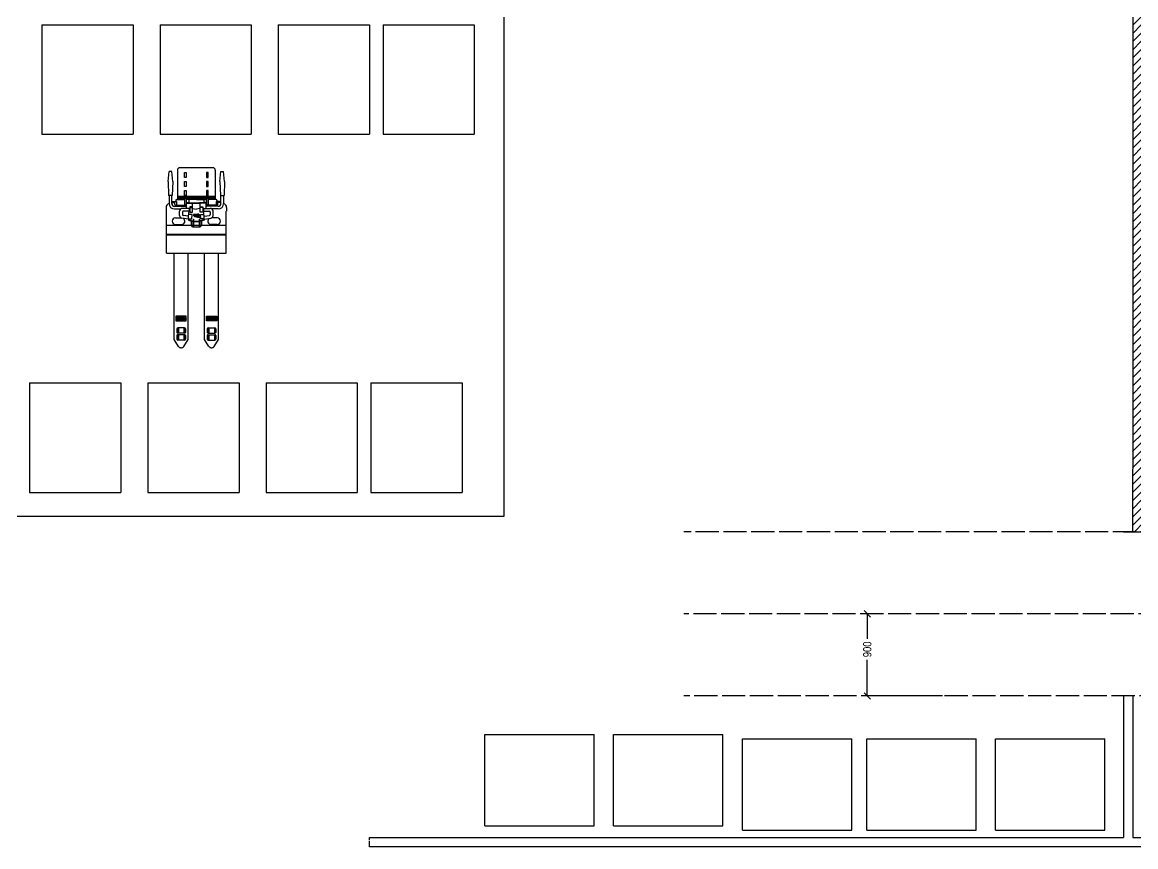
# Model space of a CAD drawing. Header units: millimetres. Extents: x -9564 to 78776, y -25260 to 24346.
# Drawn here: x 51783 to 63986, y -25260 to -16225 of the extents above; entities that cross this region are included whole.
import ezdxf

# ---------------------------------------------------------------- set-up
doc = ezdxf.new("R2010")
doc.units = ezdxf.units.MM
doc.header["$LTSCALE"] = 100
doc.linetypes.add('DASHED2', pattern=[0.762, 0.635, -0.127])
doc.linetypes.add('DASHEDX2', pattern=[3.048, 2.54, -0.508])
for name, color, linetype in [('Area circulacion', 50, 'DASHEDX2'), ('Area proceso', 90, 'DASHEDX2'), ('Cotas secundarias', 81, 'Continuous'), ('Maquinas', 200, 'Continuous'), ('Mesas-estantes', 230, 'Continuous'), ('MUROS', 7, 'Continuous')]:
    doc.layers.add(name, color=color, linetype=linetype)
doc.styles.add('OpenSansCondensed-Light', font='OpenSansCondensed-Light.ttf')
doc.dimstyles.new('Cotas Mateo', dxfattribs={"dimtxt": 90, "dimasz": 70, "dimexe": 0.375, "dimexo": 0.125, "dimgap": 0.1, "dimtad": 1, "dimzin": 12, "dimdsep": 46, "dimtxsty": 'OpenSansCondensed-Light', "dimblk": 'OBLIQUE', "dimcen": 2.5, "dimazin": 3, "dimtfac": 0.5, "dimtmove": 2, "dimatfit": 3, "dimarcsym": 0})

# ---------------------------------------------------------------- blocks, each defined once
blk = doc.blocks.new('_OBLIQUE')
at = {"color": 0, "linetype": 'ByBlock'}
blk.add_line((-0.5, -0.5), (0.5, 0.5), dxfattribs=at)
blk = doc.blocks.new('*D47')
at = {"layer": 'Cotas secundarias', "color": 0, "lineweight": -2, "transparency": 16777216}
for p, q in [((61044, -22708), (61044, -22708)), ((61044, -22708), (61044, -22981)), ((61044, -23608), (61044, -23213)), ((61867, -23608), (61044, -23608))]:
    blk.add_line(p, q, dxfattribs=at)
at = {"layer": 'Defpoints', "color": 0, "transparency": 16777216}
for p in [(61044, -22708), (61044, -23608), (61867, -23608)]:
    blk.add_point(p, dxfattribs=at)
at = {"layer": 'Cotas secundarias', "color": 0, "lineweight": -2, "transparency": 16777216, "xscale": 70, "yscale": 70, "zscale": 70}
for p, rotation in [((61044, -22708), 90), ((61044, -23608), 270)]:
    blk.add_blockref('_OBLIQUE', p, dxfattribs=dict(at, rotation=rotation))
at = {"layer": 'Cotas secundarias', "color": 0, "transparency": 16777216, "insert": (61044, -23097), "char_height": 90, "attachment_point": 5, "rotation": 90, "style": 'OpenSansCondensed-Light'}
blk.add_mtext('900', dxfattribs=at)

msp = doc.modelspace()

# ---------------------------------------------------------------- hatches: boundary and pattern name
at = {"layer": 'Maquinas', "linetype": 'DASHED2', "true_color": 0xffffff}
h = msp.add_hatch(dxfattribs=at)
h.set_pattern_fill('ANSI31', scale=20)
h.set_pattern_definition([(45, (24911.81, 198.96), (-44.90128, 44.90128), [])])
h.paths.add_polyline_path([(64053.09, -17333.574), (64045.986, -17333.574), (64045.986, -16753.574), (64053.09, -10934.072), (67603.09, -10934.072), (67603.09, -10884.072), (67603.09, -10834.072), (63953.09, -10834.072), (63953.09, -20427.871), (63948.538, -21807.991), (68865.508, -21807.991), (68865.508, -21707.991), (64053.09, -21707.991)])

# ---------------------------------------------------------------- linework, layer by layer
for p, q in [((63953.09, -10834.072), (63953.09, -20427.871)), ((63953.09, -25159.773), (69265.508, -25159.773))]:
    msp.add_line(p, q)
msp.add_lwpolyline([(48702.46, -15738.961), (57059.351, -15738.961), (57059.351, -21642.473), (48702.46, -21642.473)])
at = {"layer": 'Area circulacion', "color": 2}
for p, q in [((68865.508, -21807.991), (59031.568, -21807.991)), ((69755.508, -22707.991), (59031.568, -22707.991)), ((69765.508, -23607.991), (59031.568, -23607.991))]:
    msp.add_line(p, q, dxfattribs=at)
at = {"layer": 'Area proceso', "color": 0, "linetype": 'DASHED2'}
msp.add_line((55586.994, -25259.773), (55586.994, -25159.773), dxfattribs=at)
at = {"layer": 'Maquinas'}
for p, q in [((53381.4, -17971.602), (53392.2, -17859.102)), ((53421.9, -17859.102), (53392.2, -17859.102)), ((53432.7, -17971.602), (53421.9, -17859.102)), ((53484, -17846.221), (53484, -18161.502)), ((53871.281, -17819.502), (53510.719, -17819.502)), ((53898, -17846.221), (53898, -18161.502)), ((53949.3, -17971.602), (53960.1, -17859.102)), ((53960.1, -17859.102), (53989.8, -17859.102)), ((54000.6, -17971.602), (53989.8, -17859.102)), ((53381.4, -17971.602), (53387.7, -18121.902)), ((53432.7, -17971.602), (53426.4, -18121.902)), ((53949.3, -17971.602), (53955.6, -18121.902)), ((54000.6, -17971.602), (53994.3, -18121.902)), ((53426.4, -18121.902), (53387.7, -18121.902)), ((53392.2, -18121.902), (53392.2, -18211.902)), ((53421.9, -18211.902), (53421.9, -18121.902)), ((53465.1, -18175.902), (53465.1, -18190.302)), ((53472.3, -18168.702), (53560.5, -18168.702)), ((53898, -18134.502), (53484, -18134.502)), ((53898, -18148.002), (53484, -18148.002)), ((53898, -18157.002), (53484, -18157.002)), ((53484, -18161.502), (53560.5, -18161.502)), ((53560.5, -18157.002), (53560.5, -18230.802)), ((53578.5, -18157.002), (53578.5, -18230.802)), ((53803.5, -18161.502), (53578.5, -18161.502)), ((53691, -18168.702), (53578.5, -18168.702)), ((53610, -18168.702), (53610, -18209.202)), ((53691, -18168.702), (53803.5, -18168.702)), ((53772, -18168.702), (53772, -18209.202)), ((53803.5, -18157.002), (53803.5, -18230.802)), ((53821.5, -18157.002), (53821.5, -18230.802)), ((53898, -18161.502), (53821.5, -18161.502)), ((53909.7, -18168.702), (53821.5, -18168.702)), ((53916.9, -18175.902), (53916.9, -18190.302)), ((53955.6, -18121.902), (53994.3, -18121.902)), ((53960.1, -18211.902), (53960.1, -18121.902)), ((53989.8, -18121.902), (53989.8, -18211.902)), ((53359.8, -18256.902), (53359.8, -18293.802)), ((53359.8, -18293.802), (53362.5, -18293.802)), ((53362.5, -18449.502), (53362.5, -18293.802)), ((53434.5, -18193.902), (53421.9, -18193.902)), ((53421.9, -18199.302), (53457, -18199.302)), ((53434.5, -18193.902), (53438.1, -18190.302)), ((53438.1, -18190.302), (53472.3, -18190.302)), ((53451.6, -18241.602), (53583.9, -18241.602)), ((53451.6, -18271.302), (53519.329, -18271.302)), ((53457, -18221.802), (53457, -18190.302)), ((53466, -18230.802), (53583.9, -18230.802)), ((53472.3, -18190.302), (53472.3, -18230.802)), ((53506.794, -18341.453), (53506.794, -18296.453)), ((53619, -18264.953), (53538.294, -18264.953)), ((53619, -18296.453), (53547.294, -18296.453)), ((53560.5, -18224.502), (53578.5, -18224.502)), ((53578.5, -18199.302), (53610, -18199.302)), ((53578.5, -18204.702), (53655, -18204.702)), ((53583.9, -18264.953), (53583.9, -18209.202)), ((53583.9, -18209.202), (53650.5, -18209.202)), ((53605.794, -18351.096), (53611.8, -18296.453)), ((53611.8, -18264.953), (53611.8, -18296.453)), ((53650.5, -18244.253), (53619, -18248.753)), ((53619, -18248.753), (53619, -18296.453)), ((53619, -18255.053), (53650.5, -18255.053)), ((53619, -18296.453), (53619, -18304.553)), ((53650.5, -18209.202), (53652.3, -18207.402)), ((53650.5, -18304.553), (53650.5, -18209.202)), ((53650.5, -18265.902), (53691, -18273.102)), ((53652.3, -18207.402), (53729.7, -18207.402)), ((53655, -18204.702), (53656.8, -18202.902)), ((53656.8, -18202.902), (53725.2, -18202.902)), ((53731.5, -18265.902), (53691, -18273.102)), ((53727, -18204.702), (53725.2, -18202.902)), ((53803.5, -18204.702), (53727, -18204.702)), ((53731.5, -18209.202), (53729.7, -18207.402)), ((53798.1, -18209.202), (53731.5, -18209.202)), ((53731.5, -18304.553), (53731.5, -18209.202)), ((53731.5, -18244.253), (53763, -18248.753)), ((53763, -18255.053), (53731.5, -18255.053)), ((53763, -18248.753), (53763, -18296.453)), ((53763, -18264.953), (53843.706, -18264.953)), ((53763, -18296.453), (53834.706, -18296.453)), ((53763, -18296.453), (53763, -18304.553)), ((53770.2, -18264.953), (53770.2, -18296.453)), ((53776.206, -18351.096), (53770.2, -18296.453)), ((53803.5, -18199.302), (53772, -18199.302)), ((53798.1, -18264.953), (53798.1, -18209.202)), ((53916, -18230.802), (53798.1, -18230.802)), ((53930.4, -18241.602), (53798.1, -18241.602)), ((53821.5, -18224.502), (53803.5, -18224.502)), ((53930.4, -18271.302), (53862.67, -18271.302)), ((53875.206, -18341.453), (53875.206, -18296.453)), ((53909.7, -18190.302), (53909.7, -18230.802)), ((53943.9, -18190.302), (53909.7, -18190.302)), ((53925, -18221.802), (53925, -18190.302)), ((53960.1, -18199.302), (53925, -18199.302)), ((53947.5, -18193.902), (53943.9, -18190.302)), ((53947.5, -18193.902), (53960.1, -18193.902)), ((54019.5, -18449.502), (54019.5, -18293.802)), ((54022.2, -18293.802), (54019.5, -18293.802)), ((54022.2, -18256.902), (54022.2, -18293.802)), ((53461.5, -18368.502), (53522.15, -18368.502)), ((53605.794, -18382.916), (53533.839, -18372.637)), ((53538.294, -18305.453), (53538.294, -18333.648)), ((53605.794, -18351.096), (53546.021, -18342.557)), ((53605.794, -18382.916), (53605.794, -18351.096)), ((53605.794, -18382.916), (53605.794, -18378.416)), ((53605.794, -18378.416), (53641.794, -18378.416)), ((53605.794, -18382.916), (53605.794, -18394.616)), ((53605.794, -18387.992), (53664.996, -18407.202)), ((53605.794, -18394.616), (53664, -18413.502)), ((53645.394, -18332.516), (53607.836, -18332.516)), ((53619, -18304.553), (53650.5, -18304.553)), ((53634.897, -18404.059), (53634.897, -18449.502)), ((53639.397, -18405.519), (53639.397, -18449.502)), ((53641.794, -18378.416), (53645.394, -18332.516)), ((53656.497, -18382.267), (53656.497, -18404.444)), ((53656.497, -18382.267), (53660.997, -18382.267)), ((53656.497, -18411.067), (53656.497, -18468.402)), ((53664, -18331.602), (53658.6, -18331.602)), ((53658.6, -18331.602), (53658.6, -18344.202)), ((53669.4, -18355.002), (53658.6, -18344.202)), ((53660.997, -18382.267), (53660.997, -18405.904)), ((53660.997, -18412.527), (53660.997, -18468.402)), ((53664, -18328.902), (53676.6, -18328.902)), ((53664, -18328.902), (53664, -18331.602)), ((53718, -18413.502), (53664, -18413.502)), ((53717.003, -18407.202), (53664.996, -18407.202)), ((53665.8, -18347.802), (53665.8, -18338.802)), ((53665.8, -18338.802), (53716.2, -18338.802)), ((53669.4, -18347.802), (53665.8, -18347.802)), ((53669.4, -18350.502), (53669.4, -18347.802)), ((53679.3, -18350.502), (53669.4, -18350.502)), ((53669.4, -18355.002), (53712.6, -18355.002)), ((53676.6, -18328.902), (53676.6, -18331.602)), ((53705.4, -18331.602), (53676.6, -18331.602)), ((53679.3, -18353.202), (53679.3, -18350.502)), ((53679.3, -18353.202), (53702.7, -18353.202)), ((53712.6, -18357.716), (53692.8, -18357.716)), ((53692.8, -18360.416), (53692.8, -18357.716)), ((53702.7, -18360.416), (53692.8, -18360.416)), ((53702.7, -18353.202), (53702.7, -18350.502)), ((53702.7, -18350.502), (53712.6, -18350.502)), ((53702.7, -18360.416), (53702.7, -18363.116)), ((53739.006, -18363.116), (53702.7, -18363.116)), ((53705.4, -18328.902), (53705.4, -18331.602)), ((53718, -18328.902), (53705.4, -18328.902)), ((53712.6, -18355.002), (53723.4, -18344.202)), ((53712.6, -18350.502), (53712.6, -18347.802)), ((53712.6, -18347.802), (53716.2, -18347.802)), ((53712.6, -18357.716), (53712.6, -18360.416)), ((53738.794, -18360.416), (53712.6, -18360.416)), ((53716.2, -18347.802), (53716.2, -18338.802)), ((53776.206, -18387.992), (53717.003, -18407.202)), ((53718, -18328.902), (53718, -18331.602)), ((53718, -18331.602), (53723.4, -18331.602)), ((53776.206, -18394.616), (53718, -18413.502)), ((53721.003, -18382.267), (53721.003, -18405.904)), ((53725.503, -18382.267), (53721.003, -18382.267)), ((53721.003, -18412.527), (53721.003, -18468.402)), ((53723.4, -18331.602), (53723.4, -18344.202)), ((53725.503, -18382.267), (53725.503, -18404.444)), ((53725.503, -18411.067), (53725.503, -18468.402)), ((53763, -18304.553), (53731.5, -18304.553)), ((53740.206, -18378.416), (53736.606, -18332.516)), ((53736.606, -18332.516), (53774.164, -18332.516)), ((53776.206, -18378.416), (53740.206, -18378.416)), ((53742.603, -18405.519), (53742.603, -18449.502)), ((53747.103, -18404.059), (53747.103, -18449.502)), ((53776.206, -18351.096), (53835.979, -18342.557)), ((53776.206, -18382.916), (53776.206, -18351.096)), ((53776.206, -18382.916), (53848.161, -18372.637)), ((53776.206, -18382.916), (53776.206, -18378.416)), ((53776.206, -18382.916), (53776.206, -18394.616)), ((53843.706, -18305.453), (53843.706, -18333.648)), ((53920.5, -18368.502), (53859.85, -18368.502)), ((53362.5, -18449.502), (53634.897, -18449.502)), ((53362.5, -18756.402), (53362.5, -18449.502)), ((53362.5, -18546.702), (54019.5, -18546.702)), ((53461.5, -18440.502), (53529, -18440.502)), ((53639.397, -18449.502), (53656.497, -18449.502)), ((53653.797, -18463.902), (53656.497, -18463.902)), ((53653.797, -18468.402), (53728.203, -18468.402)), ((53660.997, -18449.502), (53721.003, -18449.502)), ((53725.503, -18449.502), (53742.603, -18449.502)), ((53728.203, -18463.902), (53725.503, -18463.902)), ((53747.103, -18449.502), (54019.5, -18449.502)), ((53920.5, -18440.502), (53853, -18440.502)), ((54019.5, -18756.402), (54019.5, -18449.502)), ((53362.5, -18555.702), (54019.5, -18555.702)), ((53362.5, -18756.402), (54019.5, -18756.402)), ((53448, -19702.302), (53448, -18756.402)), ((53601, -19702.302), (53601, -18756.402)), ((53781, -19702.302), (53781, -18756.402)), ((53934, -19702.302), (53934, -18756.402)), ((53474.862, -19498.002), (53474.862, -19445.802)), ((53474.862, -19453.902), (53489.262, -19453.902)), ((53489.262, -19493.502), (53489.262, -19453.902)), ((53489.262, -19493.502), (53554.962, -19493.502)), ((53491.062, -19464.702), (53554.962, -19464.702)), ((53491.062, -19477.302), (53491.062, -19464.702)), ((53491.062, -19477.302), (53554.962, -19477.302)), ((53495.562, -19462.002), (53495.562, -19448.502)), ((53495.562, -19448.502), (53509.062, -19448.502)), ((53495.562, -19462.002), (53554.962, -19462.002)), ((53496.462, -19483.602), (53554.962, -19483.602)), ((53496.462, -19493.502), (53496.462, -19483.602)), ((53509.062, -19462.002), (53509.062, -19448.502)), ((53509.062, -19493.502), (53509.062, -19483.602)), ((53511.762, -19462.002), (53511.762, -19453.902)), ((53511.762, -19453.902), (53536.062, -19453.902)), ((53511.762, -19493.502), (53511.762, -19483.602)), ((53536.062, -19462.002), (53536.062, -19453.902)), ((53536.062, -19493.502), (53536.062, -19483.602)), ((53540.562, -19493.502), (53540.562, -19483.602)), ((53541.462, -19462.002), (53541.462, -19448.502)), ((53541.462, -19448.502), (53554.962, -19448.502)), ((53554.962, -19462.002), (53554.962, -19448.502)), ((53554.962, -19477.302), (53554.962, -19464.702)), ((53554.962, -19493.502), (53554.962, -19483.602)), ((53572.962, -19453.902), (53558.562, -19453.902)), ((53558.562, -19498.002), (53558.562, -19453.902)), ((53572.962, -19498.002), (53572.962, -19453.902)), ((53809.038, -19498.002), (53809.038, -19453.902)), ((53809.038, -19453.902), (53823.438, -19453.902)), ((53823.438, -19498.002), (53823.438, -19453.902)), ((53827.038, -19462.002), (53827.038, -19448.502)), ((53840.538, -19448.502), (53827.038, -19448.502)), ((53886.438, -19462.002), (53827.038, -19462.002)), ((53890.938, -19464.702), (53827.038, -19464.702)), ((53827.038, -19477.302), (53827.038, -19464.702)), ((53890.938, -19477.302), (53827.038, -19477.302)), ((53827.038, -19493.502), (53827.038, -19483.602)), ((53885.538, -19483.602), (53827.038, -19483.602)), ((53892.738, -19493.502), (53827.038, -19493.502)), ((53840.538, -19462.002), (53840.538, -19448.502)), ((53841.438, -19493.502), (53841.438, -19483.602)), ((53870.238, -19453.902), (53845.938, -19453.902)), ((53845.938, -19462.002), (53845.938, -19453.902)), ((53845.938, -19493.502), (53845.938, -19483.602)), ((53870.238, -19462.002), (53870.238, -19453.902)), ((53870.238, -19493.502), (53870.238, -19483.602)), ((53872.938, -19462.002), (53872.938, -19448.502)), ((53886.438, -19448.502), (53872.938, -19448.502)), ((53872.938, -19493.502), (53872.938, -19483.602)), ((53885.538, -19493.502), (53885.538, -19483.602)), ((53886.438, -19462.002), (53886.438, -19448.502)), ((53890.938, -19477.302), (53890.938, -19464.702)), ((53907.138, -19453.902), (53892.738, -19453.902)), ((53892.738, -19493.502), (53892.738, -19453.902)), ((53907.138, -19498.002), (53907.138, -19445.802)), ((53476.662, -19583.502), (53476.662, -19623.102)), ((53561.262, -19573.602), (53486.562, -19573.602)), ((53486.562, -19573.602), (53486.562, -19633.002)), ((53561.262, -19633.002), (53486.562, -19633.002)), ((53493.762, -19573.602), (53493.762, -19633.002)), ((53554.062, -19573.602), (53554.062, -19633.002)), ((53561.262, -19573.602), (53561.262, -19633.002)), ((53571.162, -19583.502), (53571.162, -19623.102)), ((53810.838, -19583.502), (53810.838, -19623.102)), ((53820.738, -19573.602), (53895.438, -19573.602)), ((53820.738, -19573.602), (53820.738, -19633.002)), ((53820.738, -19633.002), (53895.438, -19633.002)), ((53827.938, -19573.602), (53827.938, -19633.002)), ((53888.238, -19573.602), (53888.238, -19633.002)), ((53895.438, -19573.602), (53895.438, -19633.002)), ((53905.338, -19583.502), (53905.338, -19623.102)), ((53495.416, -19776.813), (53448, -19702.302)), ((53476.662, -19659.102), (53476.662, -19698.702)), ((53561.262, -19649.202), (53486.562, -19649.202)), ((53486.562, -19649.202), (53486.562, -19708.602)), ((53561.262, -19708.602), (53486.562, -19708.602)), ((53493.762, -19649.202), (53493.762, -19708.602)), ((53553.583, -19776.813), (53601, -19702.302)), ((53554.062, -19649.202), (53554.062, -19708.602)), ((53561.262, -19649.202), (53561.262, -19708.602)), ((53571.162, -19659.102), (53571.162, -19698.702)), ((53828.416, -19776.813), (53781, -19702.302)), ((53810.838, -19659.102), (53810.838, -19698.702)), ((53820.738, -19649.202), (53895.438, -19649.202)), ((53820.738, -19649.202), (53820.738, -19708.602)), ((53820.738, -19708.602), (53895.438, -19708.602)), ((53827.938, -19649.202), (53827.938, -19708.602)), ((53886.583, -19776.813), (53934, -19702.302)), ((53888.238, -19649.202), (53888.238, -19708.602)), ((53895.438, -19649.202), (53895.438, -19708.602)), ((53905.338, -19659.102), (53905.338, -19698.702)), ((53521.992, -19791.402), (53527.008, -19791.402)), ((53854.992, -19791.402), (53860.008, -19791.402))]:
    msp.add_line(p, q, dxfattribs=at)
for points in [[(53580.3, -17872.602), (53580.3, -17924.802), (53560.5, -17924.802), (53560.5, -17872.602)], [(53801.7, -17872.602), (53801.7, -17924.802), (53821.5, -17924.802), (53821.5, -17872.602)], [(53580.3, -17971.602), (53580.3, -18023.802), (53560.5, -18023.802), (53560.5, -17971.602)], [(53801.7, -17971.602), (53801.7, -18023.802), (53821.5, -18023.802), (53821.5, -17971.602)], [(53580.3, -18070.602), (53580.3, -18122.802), (53560.5, -18122.802), (53560.5, -18070.602)], [(53801.7, -18070.602), (53801.7, -18122.802), (53821.5, -18122.802), (53821.5, -18070.602)], [(53467.662, -19445.802), (53467.662, -19498.002), (53580.162, -19498.002), (53580.162, -19445.802)], [(53914.338, -19445.802), (53914.338, -19498.002), (53801.838, -19498.002), (53801.838, -19445.802)]]:
    msp.add_lwpolyline(points, close=True, dxfattribs=at)
for centre in [(53615.4, -18277.553), (53615.4, -18288.353), (53766.6, -18277.553), (53766.6, -18288.353), (53576.562, -19453.002), (53576.562, -19476.402), (53805.438, -19453.002), (53805.438, -19476.402)]:
    msp.add_circle(centre, 1.8, dxfattribs=at)
for centre, radius, start, end in [((53510.719, -17846.221), 26.719, 90, 180), ((53871.281, -17846.221), 26.719, 0, 90), ((53472.3, -18175.902), 7.2, 90, 180), ((53909.7, -18175.902), 7.2, 0, 90), ((53410.2, -18256.902), 50.4, 110.9248324, 180), ((53451.6, -18211.902), 59.4, 180, 270), ((53451.6, -18211.902), 29.7, 180, 270), ((53466, -18221.802), 9, 180, 270), ((53538.294, -18296.453), 31.5, 90, 180), ((53547.294, -18305.453), 9, 90, 180), ((53834.706, -18305.453), 9, 0, 90), ((53843.706, -18296.453), 31.5, 0, 90), ((53916, -18221.802), 9, 270, 0), ((53930.4, -18211.902), 59.4, 270, 0), ((53930.4, -18211.902), 29.7, 270, 0), ((53971.8, -18256.902), 50.4, 0, 69.0751676), ((53461.5, -18404.502), 36, 90, 270), ((53538.294, -18341.453), 31.5, 180, 261.8698976), ((53529, -18404.502), 36, 270, 55.4112212), ((53547.294, -18333.648), 9, 180, 261.8698976), ((53853, -18404.502), 36, 124.5887788, 270), ((53834.706, -18333.648), 9, 278.1301024, 0), ((53843.706, -18341.453), 31.5, 278.1301024, 0), ((53920.5, -18404.502), 36, 270, 90), ((53653.797, -18449.502), 18.9, 180, 270), ((53653.797, -18449.502), 14.4, 180, 270), ((53728.203, -18449.502), 18.9, 270, 0), ((53728.203, -18449.502), 14.4, 270, 0), ((53486.562, -19583.502), 9.9, 90, 180), ((53486.562, -19623.102), 9.9, 180, 270), ((53561.262, -19583.502), 9.9, 0, 90), ((53561.262, -19623.102), 9.9, 270, 0), ((53820.738, -19583.502), 9.9, 90, 180), ((53820.738, -19623.102), 9.9, 180, 270), ((53895.438, -19583.502), 9.9, 0, 90), ((53895.438, -19623.102), 9.9, 270, 0), ((53486.562, -19659.102), 9.9, 90, 180), ((53486.562, -19698.702), 9.9, 180, 270), ((53561.262, -19659.102), 9.9, 0, 90), ((53561.262, -19698.702), 9.9, 270, 0), ((53820.738, -19659.102), 9.9, 90, 180), ((53820.738, -19698.702), 9.9, 180, 270), ((53895.438, -19659.102), 9.9, 0, 90), ((53895.438, -19698.702), 9.9, 270, 0), ((53521.992, -19759.902), 31.5, 212.4711923, 270), ((53527.008, -19759.902), 31.5, 270, 327.5288077), ((53854.992, -19759.902), 31.5, 212.4711923, 270), ((53860.008, -19759.902), 31.5, 270, 327.5288077)]:
    msp.add_arc(centre, radius, start, end, dxfattribs=at)
at = {"layer": 'Mesas-estantes'}
for p, q in [((51997.347, -16252.449), (52497.347, -16252.449)), ((51997.347, -16252.449), (51997.347, -17451.072)), ((52497.347, -16252.449), (52997.347, -16252.449)), ((52997.347, -16252.449), (52997.347, -17451.072)), ((53293.431, -16252.449), (53793.431, -16252.449)), ((53293.431, -16252.449), (53293.431, -17451.072)), ((53793.431, -16252.449), (54293.431, -16252.449)), ((54293.431, -16252.449), (54293.431, -17451.072)), ((54588.233, -16252.449), (55088.233, -16252.449)), ((54588.233, -16252.449), (54588.233, -17451.072)), ((55088.233, -16252.449), (55588.233, -16252.449)), ((55588.233, -16252.449), (55588.233, -17451.072)), ((55737.176, -16252.449), (56237.176, -16252.449)), ((55737.176, -16252.449), (55737.176, -17451.072)), ((56237.176, -16252.449), (56737.176, -16252.449)), ((56737.176, -16252.449), (56737.176, -17451.072)), ((51997.347, -17451.072), (52497.347, -17451.072)), ((52497.347, -17451.072), (52997.347, -17451.072)), ((53293.431, -17451.072), (53793.431, -17451.072)), ((53793.431, -17451.072), (54293.431, -17451.072)), ((54588.233, -17451.072), (55088.233, -17451.072)), ((55088.233, -17451.072), (55588.233, -17451.072)), ((55737.176, -17451.072), (56237.176, -17451.072)), ((56237.176, -17451.072), (56737.176, -17451.072)), ((51864.33, -20178.261), (52364.33, -20178.261)), ((51864.33, -20178.261), (51864.33, -21376.884)), ((52364.33, -20178.261), (52864.33, -20178.261)), ((52864.33, -20178.261), (52864.33, -21376.884)), ((53160.415, -20178.261), (53660.415, -20178.261)), ((53160.415, -20178.261), (53160.415, -21376.884)), ((53660.415, -20178.261), (54160.415, -20178.261)), ((54160.415, -20178.261), (54160.415, -21376.884)), ((54455.216, -20178.261), (54955.216, -20178.261)), ((54455.216, -20178.261), (54455.216, -21376.884)), ((54955.216, -20178.261), (55455.216, -20178.261)), ((55455.216, -20178.261), (55455.216, -21376.884)), ((55604.16, -20178.261), (56104.16, -20178.261)), ((55604.16, -20178.261), (55604.16, -21376.884)), ((56104.16, -20178.261), (56604.16, -20178.261)), ((56604.16, -20178.261), (56604.16, -21376.884)), ((51864.33, -21376.884), (52364.33, -21376.884)), ((52364.33, -21376.884), (52864.33, -21376.884)), ((53160.415, -21376.884), (53660.415, -21376.884)), ((53660.415, -21376.884), (54160.415, -21376.884)), ((54455.216, -21376.884), (54955.216, -21376.884)), ((54955.216, -21376.884), (55455.216, -21376.884)), ((55604.16, -21376.884), (56104.16, -21376.884)), ((56104.16, -21376.884), (56604.16, -21376.884)), ((56852.656, -24529.923), (56852.656, -24029.923)), ((56852.656, -24029.923), (58051.279, -24029.923)), ((58051.279, -24529.923), (58051.279, -24029.923)), ((58263.453, -24529.923), (58263.453, -24029.923)), ((58263.453, -24029.923), (59462.076, -24029.923)), ((59462.076, -24529.923), (59462.076, -24029.923)), ((59676.167, -24578.131), (59676.167, -24078.131)), ((59676.167, -24078.131), (60874.79, -24078.131)), ((60874.79, -24578.131), (60874.79, -24078.131)), ((61038.073, -24578.131), (61038.073, -24078.131)), ((61038.073, -24078.131), (62236.695, -24078.131)), ((62236.695, -24578.131), (62236.695, -24078.131)), ((62448.87, -24578.131), (62448.87, -24078.131)), ((62448.87, -24078.131), (63647.493, -24078.131)), ((63647.493, -24578.131), (63647.493, -24078.131)), ((56852.656, -25029.923), (56852.656, -24529.923)), ((58051.279, -25029.923), (58051.279, -24529.923)), ((58263.453, -25029.923), (58263.453, -24529.923)), ((59462.076, -25029.923), (59462.076, -24529.923)), ((59676.167, -25078.131), (59676.167, -24578.131)), ((60874.79, -25078.131), (60874.79, -24578.131)), ((61038.073, -25078.131), (61038.073, -24578.131)), ((62236.695, -25078.131), (62236.695, -24578.131)), ((62448.87, -25078.131), (62448.87, -24578.131)), ((63647.493, -25078.131), (63647.493, -24578.131)), ((56852.656, -25029.923), (58051.279, -25029.923)), ((58263.453, -25029.923), (59462.076, -25029.923)), ((59676.167, -25078.131), (60874.79, -25078.131)), ((61038.073, -25078.131), (62236.695, -25078.131)), ((62448.87, -25078.131), (63647.493, -25078.131))]:
    msp.add_line(p, q, dxfattribs=at)
at = {"layer": 'MUROS'}
for p, q in [((63953.09, -20427.871), (63948.538, -21807.991)), ((63853.09, -21807.991), (63953.09, -21807.991)), ((63953.09, -21807.991), (66188.966, -21807.991)), ((63853.09, -23607.991), (63853.09, -25159.773)), ((63953.09, -23607.991), (63953.09, -25159.773)), ((55586.994, -25159.773), (63853.09, -25159.773)), ((72965.508, -25259.773), (55586.994, -25259.773))]:
    msp.add_line(p, q, dxfattribs=at)

# ---------------------------------------------------------------- dimensions: what is measured, and where the dimension line sits
at = {"layer": 'Cotas secundarias'}
dim = msp.add_linear_dim(base=(61043.977, -23607.991), p1=(61044.143, -22707.991), p2=(61866.793, -23607.991), angle=90, dimstyle='Cotas Mateo', dxfattribs=at)
dim.commit()
dim.dimension.update_dxf_attribs({"geometry": '*D47', "text_midpoint": (61043.977, -23097.247), "dimtype": 160})

doc.saveas('drawing.dxf')
